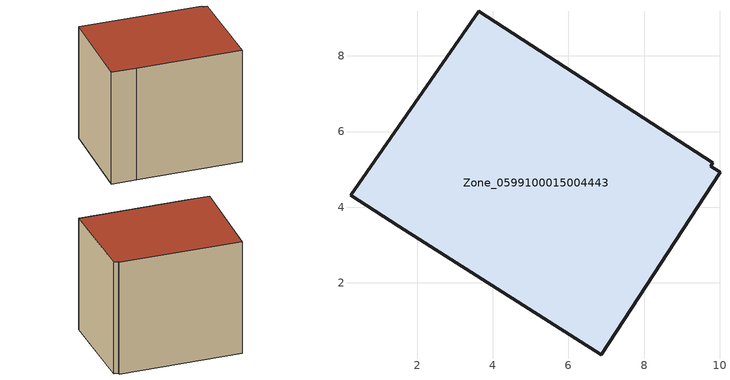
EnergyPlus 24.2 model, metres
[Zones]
Zone_0599100015004443
 floor ground (C_G): 6.87,0.1 1.51,3.5 0.23,4.32 3.63,9.18 9.82,5.17 9.76,5.08 10.01,4.92 z0.8
 wall outside (C_F): 9.76,5.08 9.82,5.17 3.63,9.18 0.23,4.32 1.51,3.5 6.87,0.1 10.01,4.92 9.76,5.08 z0.8:7.88
 roof outside (C_R): 1.51,3.5 6.87,0.1 10.01,4.92 9.76,5.08 9.82,5.17 3.63,9.18 0.23,4.32 z7.88
[BUILDING]
Pand.0599100015004443: North Axis=0; Terrain=City; Loads Convergence Tolerance Value=0.04; Temperature Convergence Tolerance Value=0.4; Solar Distribution=FullExterior; Maximum Number of Warmup Days=25; Minimum Number of Warmup Days=1
[Site:Location]
Rotterdam.The.Hague.AP_ZH_NLD Design_Conditions: Latitude=51.96; Longitude=4.45; Time Zone=1; Elevation=-4.5
[SITE:GROUNDTEMPERATURE:BUILDINGSURFACE]
18, 18, 18, 18, 18, 18, 18, 18, 18, 18, 18, 18
[MATERIAL] Thermal Absorptance=0.9; Solar Absorptance=0.7; Visible Absorptance=0.7
Name | Roughness | Thickness | Conductivity | Density | Specific Heat
G.TC.1965-1974 | MediumSmooth | 0.15 | 0.882353 | 540 | 1210
F.TC.1965-1974 | Rough | 0.3 | 0.697674 | 1920 | 840
R.TC.1965-1974 | MediumRough | 0.2 | 0.232558 | 1500 | 1000
[CONSTRUCTION]
C_G: G.TC.1965-1974
C_F: F.TC.1965-1974
C_R: R.TC.1965-1974
[ZONE]
Zone_0599100015004443: Type=1; Multiplier=1; Ceiling Height=Autocalculate; Volume=Autocalculate; Floor Area=autocalculate; Part of Total Floor Area=Yes
[ZONEINFILTRATION:DESIGNFLOWRATE]
Infil_Zone_0599100015004443: Zone or ZoneList or Space or SpaceList=Zone_0599100015004443; Schedule=AlwaysOn; Design Flow Rate Calculation Method=Flow/Area; Flow Rate per Floor Area=0.003; Constant Term Coefficient=1; Temperature Term Coefficient=0; Velocity Term Coefficient=0; Velocity Squared Term Coefficient=0
[HVACTEMPLATE:ZONE:IDEALLOADSAIRSYSTEM]
Zone_0599100015004443: Maximum Heating Supply Air Temperature=50; Minimum Cooling Supply Air Temperature=13; Maximum Heating Supply Air Humidity Ratio=0.0156; Minimum Cooling Supply Air Humidity Ratio=0.0077; Heating Limit=NoLimit; Cooling Limit=NoLimit; Dehumidification Control Type=ConstantSensibleHeatRatio; Cooling Sensible Heat Ratio=0.7; Dehumidification Setpoint=60; Humidification Control Type=None; Humidification Setpoint=30; Outdoor Air Method=None; Outdoor Air Flow Rate per Person=0.00944; Outdoor Air Flow Rate per Zone Floor Area=0; Outdoor Air Flow Rate per Zone=0; Demand Controlled Ventilation Type=None; Outdoor Air Economizer Type=NoEconomizer; Heat Recovery Type=None; Sensible Heat Recovery Effectiveness=0.7; Latent Heat Recovery Effectiveness=0.65
[ZONECONTROL:THERMOSTAT]
ThermostatControl_Zone_0599100015004443: Zone or ZoneList=Zone_0599100015004443; Control Type Schedule=DualSetpointControlType; Control 1=Thermostat_Zone_0599100015004443; Temperature Difference Between Cutout And Setpoint=0
[THERMOSTATSETPOINT:DUALSETPOINT]
Thermostat_Zone_0599100015004443: Heating Setpoint Temperature Schedule=HeatingSetpoint_Zone_0599100015004443; Cooling Setpoint Temperature Schedule=CoolingSetpoint_Zone_0599100015004443
[SCHEDULE:COMPACT]
HeatingSetpoint_Zone_0599100015004443: Through: 12/31, For: AllDays, Until: 24:00, 21
CoolingSetpoint_Zone_0599100015004443: Through: 12/31, For: AllDays, Until: 24:00, 24
DualSetpointControlType: Through: 12/31, For: AllDays, Until: 24:00, 4
AlwaysOn: Through: 12/31, For: AllDays, Until: 24:00, 1
